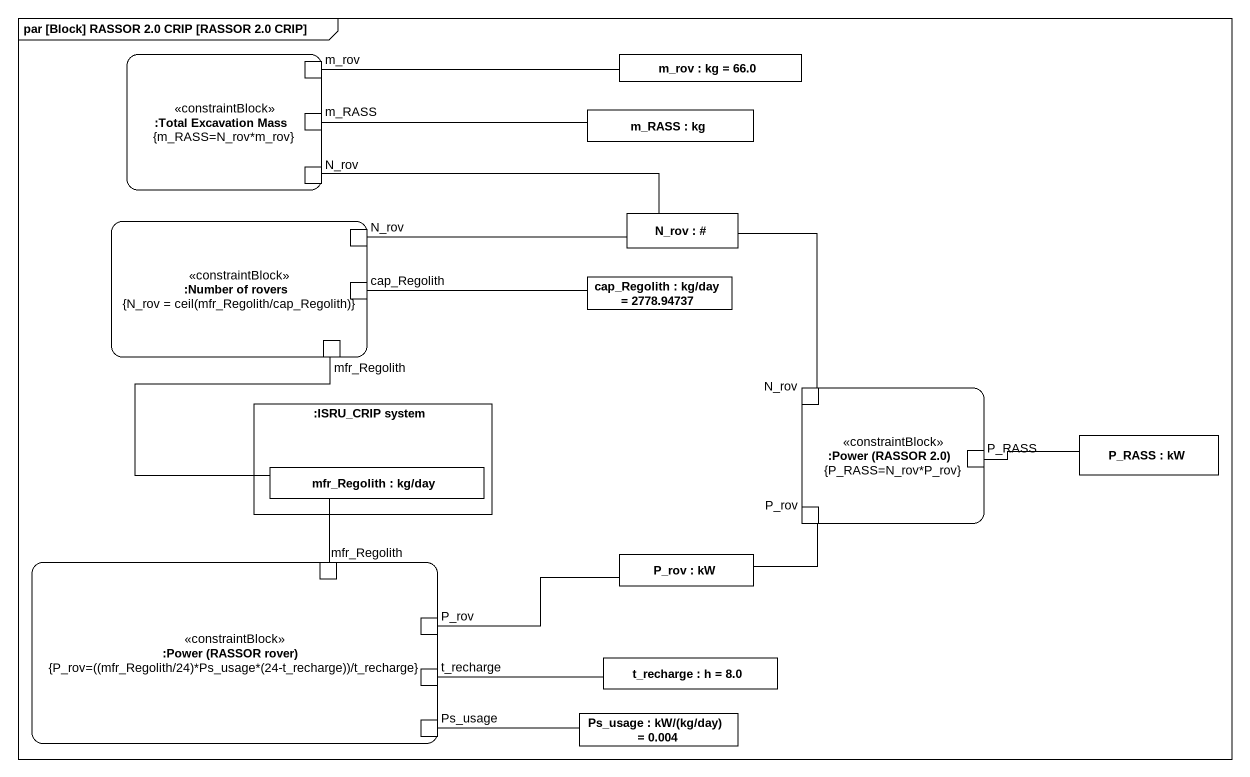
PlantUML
@startuml
mainframe par [Block] RASSOR 2.0 CRIP [RASSOR 2.0 CRIP]
rectangle ":Total Excavation Mass\n{m_RASS=N_rov*m_rov}" as Total_Excavation_Mass <<constraintBlock>> {
  port m_rov
  port m_RASS
  port N_rov
}
rectangle "m_rov : kg = 66.0" as m_rov_2
rectangle "m_RASS : kg" as m_RASS_2
rectangle "N_rov : #" as N_rov_2
rectangle ":Number of rovers\n{N_rov = ceil(mfr_Regolith/cap_Regolith)}" as Number_of_rovers <<constraintBlock>> {
  port "N_rov" as N_rov_3
  port cap_Regolith
  port mfr_Regolith
}
rectangle "cap_Regolith : kg/day = 2778.94737" as cap_Regolith_2
rectangle ":ISRU_CRIP system" as ISRU_CRIP_system {
  rectangle "mfr_Regolith : kg/day" as mfr_Regolith_2
}
rectangle ":Power (RASSOR 2.0)\n{P_RASS=N_rov*P_rov}" as Power_RASSOR_2_0 <<constraintBlock>> {
  port "N_rov" as N_rov_4
  port P_RASS
  port P_rov
}
rectangle "P_RASS : kW" as P_RASS_2
rectangle ":Power (RASSOR rover)\n{P_rov=((mfr_Regolith/24)*Ps_usage*(24-t_recharge))/t_recharge}" as Power_RASSOR_rover <<constraintBlock>> {
  port "mfr_Regolith" as mfr_Regolith_3
  port "P_rov" as P_rov_3
  port t_recharge
  port Ps_usage
}
rectangle "P_rov : kW" as P_rov_2
rectangle "t_recharge : h = 8.0" as t_recharge_2
rectangle "Ps_usage : kW/(kg/day) = 0.004" as Ps_usage_2
m_rov -right- m_rov_2
m_RASS -right- m_RASS_2
N_rov -right- N_rov_2
N_rov_3 -right- N_rov_2
cap_Regolith -right- cap_Regolith_2
mfr_Regolith -- mfr_Regolith_2
N_rov_4 -up- N_rov_2
P_RASS -right- P_RASS_2
P_rov -left- P_rov_2
mfr_Regolith_3 -up- mfr_Regolith_2
P_rov_3 -right- P_rov_2
t_recharge -right- t_recharge_2
Ps_usage -right- Ps_usage_2
@enduml
